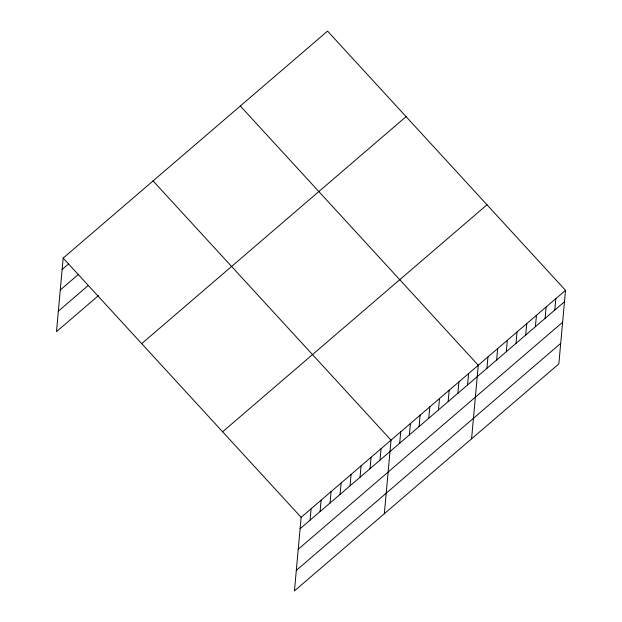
<?xml version="1.0" encoding="UTF-8"?>
<svg xmlns="http://www.w3.org/2000/svg" width="622" height="622" viewBox="0 0 622 622"><rect width="100%" height="100%" fill="white"/><g stroke="black" fill="none" stroke-linecap="round" stroke-linejoin="round"><path stroke-width="0.93" d="M565.522 290.334L301.141 517.325L294.439 590.9L558.828 363.909L565.522 290.334L327.561 31.1L63.172 258.091L56.478 331.666L98.571 295.528M310.09 520.147L311.124 508.749M320.073 511.572L321.115 500.174M330.064 503.004L331.098 491.598M340.055 494.428L341.089 483.022M350.038 485.852L351.08 474.446M360.029 477.276L361.063 465.87M370.012 468.7L371.054 457.302M380.003 460.124L381.045 448.726M384.334 513.725L391.028 440.151L153.066 180.909M399.689 443.229L400.723 431.823M409.377 434.902L410.419 423.504M419.072 426.583L420.114 415.177M428.768 418.256L429.802 406.858M438.463 409.937L439.497 398.531M448.159 401.61L449.193 390.212M457.854 393.291L458.888 381.885M467.542 384.964L468.584 373.565M471.577 438.821L478.279 365.246L240.31 106.004M486.933 368.317L487.967 356.919M496.628 359.998L497.662 348.6M506.324 351.671L507.358 340.273M516.019 343.352L517.053 331.954M525.707 335.033L526.748 323.627M535.402 326.705L536.444 315.307M545.097 318.386L546.139 306.98M554.793 310.059L555.827 298.661M62.138 269.489L68.552 263.977M60.264 290.007L78.815 274.084M58.344 311.148L88.308 285.42M141.699 343.639L406.088 116.648M222.606 431.777L486.995 204.786M300.099 528.723L564.488 301.74M298.233 549.242L562.622 322.258M296.313 570.382L560.694 343.398M63.172 258.091L301.141 517.325"/></g></svg>
